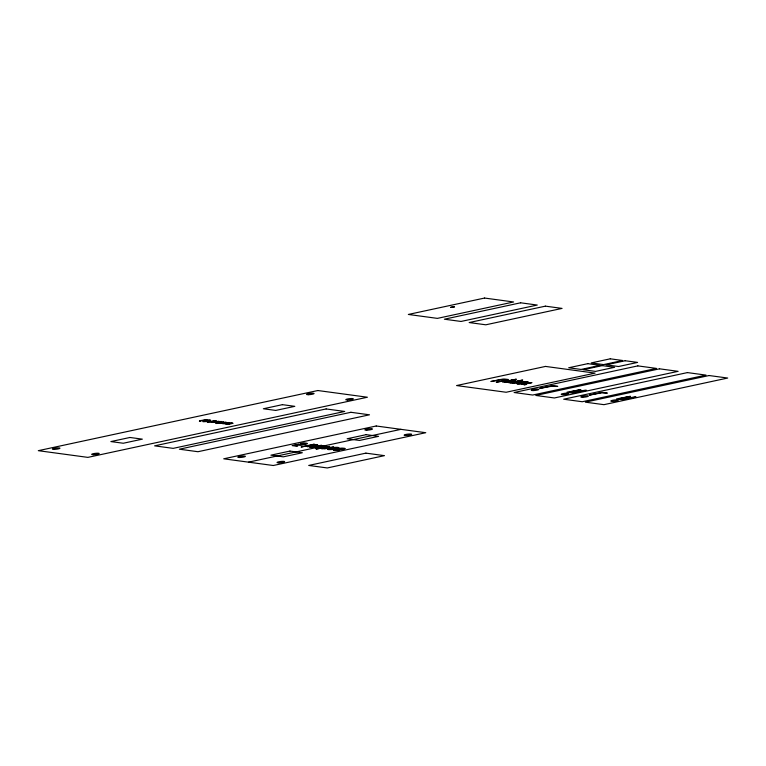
<?xml version="1.0" encoding="UTF-8"?>
<svg xmlns="http://www.w3.org/2000/svg" width="766" height="766" viewBox="0 0 766 766"><rect width="100%" height="100%" fill="white"/><g stroke="black" fill="none" stroke-linecap="round" stroke-linejoin="round"><path stroke-width="1.15" d="M577.028 391.799L576.042 392.144A4.778 0.756 -6.5 0 1 575.572 392.249L573.255 392.527M626.598 398.483L625.611 398.856A4.778 0.756 -6.5 0 1 625.142 398.952L622.815 399.23A4.098 0.651 -6.5 0 1 621.676 399.153L618.909 398.789L623.256 397.86L625.841 398.205A4.232 0.67 -6.5 0 1 626.665 398.473M343.369 448.838L341.512 449.202A8.512 1.35 -6.5 0 1 340.257 449.182L339.012 449.144A8.014 1.264 -6.5 0 0 337.241 449.115M212.077 422.123L210.889 422.104L216.864 421.022L212.9 421.97M219.919 422.947L223.94 421.98L215.935 423.493L219.191 423.033M223.519 423.454L226.439 423.579A7.986 1.264 -6.5 0 0 227.569 423.349L225.52 422.899M334.886 449.843L336.82 449.479A4.673 0.737 -6.5 0 1 337.844 449.489L338.783 449.527A15.665 2.48 -6.5 0 0 340.477 449.565L340.832 449.556M220.934 421.913C219.2 422.439 223.021 422.018 221.422 421.587M232.787 423.311L232.73 423.349A3.093 0.488 -6.5 0 0 230.566 423.014L228.9 423.244L231.811 423.272M200.07 420.927L199.399 421.176L207.04 419.691L199.514 420.706A5.238 0.823 -6.5 0 1 200.079 420.86M231.83 423.387L230.815 423.588A4.663 0.737 -6.5 0 1 230.039 423.579L229.312 423.55A4.529 0.718 -6.5 0 0 228.278 423.541L226.947 423.694M229.063 422.899L223.337 423.167L223.911 423.263M515.087 380.769L512.808 381.458A12.285 1.944 -6.5 0 1 511.822 381.669L510.204 381.975A4.855 0.766 -6.5 0 1 507.935 382.263A4.213 0.67 -6.5 0 1 504.267 382.014M510.673 382.885A4.213 0.67 -6.5 0 0 514.35 383.115A4.855 0.766 -6.5 0 0 516.6 382.837L518.228 382.54A12.285 1.944 -6.5 0 0 519.214 382.32L521.493 381.631M317.143 447.133L316.751 447.449L318.79 447.603A3.428 0.546 -6.5 0 0 320.619 447.354L321.605 447.488L319.556 447.813A3.131 0.498 -6.5 0 1 318.216 447.947A5.036 0.795 -6.5 0 1 315.851 447.871M232.653 423.387L230.432 423.799A7.239 1.149 -6.5 0 1 229.197 423.77C219.536 424.297 234.769 424.335 226.985 424.048M203.842 421.233L205.412 421.434A8.56 1.35 -6.5 0 0 208.649 420.773M506.163 381.468L506.01 381.937A3.725 0.584 -6.5 0 0 506.403 381.985L508.863 381.861M203.249 421.128L202.885 421.654A3.658 0.575 -6.5 0 0 203.239 421.702L205.087 421.645A6.884 1.092 -6.5 0 0 210.104 420.591M223.232 423.205L222.561 423.655L225.903 423.483M512.377 381.171L513.201 380.434A3.744 0.594 -6.5 0 0 512.933 380.405L510.558 380.52A6.856 1.082 -6.5 0 0 506.269 381.468M518.783 382.033L519.607 381.305A3.744 0.594 -6.5 0 0 519.338 381.276L516.964 381.391A6.856 1.082 -6.5 0 0 512.674 382.33L512.416 382.809A3.725 0.584 -6.5 0 0 512.808 382.856L515.269 382.722A6.846 1.082 -6.5 0 0 518.716 382.033M297.524 444.606L294.422 445.391L297.85 445.85L296.337 446.176L292.152 445.611L299.171 444.194A3.504 0.555 -6.5 0 0 298.951 444.376M208.706 420.783L209.817 420.333L208.046 420.323A6.846 1.082 -6.5 0 0 203.938 421.233M511.602 380.214L516.332 379.199L502.41 381.841L504.622 381.707A4.615 0.728 -6.5 0 0 504.315 381.947M525.38 383.23L521.139 382.588A4.969 0.785 -6.5 0 1 523.829 382.157A3.035 0.479 -6.5 0 1 526.299 382.473M524.461 384.896L526.098 384.542M315.573 446.597L321.519 445.314L314.644 446.434A3.897 0.613 -6.5 0 1 313.122 446.712L311.369 446.77M248.51 462.157L400.982 429.343M336.035 448.79L331.793 448.158A4.969 0.785 -6.5 0 1 334.483 447.717A3.035 0.479 -6.5 0 1 336.954 448.033M215.476 422.114L219.133 421.329L214.959 422.018M582.256 391.158L583.998 390.794A6.884 1.092 -6.5 0 1 585.147 390.564L586.584 390.392L585.205 390.2A3.188 0.507 -6.5 0 0 584.228 390.373L579.307 391.215A4.979 0.785 -6.5 0 1 577.995 391.12L575.39 390.784L580.839 389.616L567.012 392.192L570.842 392.709M576.712 392.403L575.371 392.632A3.303 0.527 -6.5 0 1 573.571 392.814L573.322 392.824A4.194 0.661 -6.5 0 1 572.69 392.834A7.344 1.159 -6.5 0 1 570.881 392.709M225.099 422.775L228.641 422.545A3.782 0.594 -6.5 0 1 229.005 422.621M226.286 423.598L225.616 423.703M214.662 422.267L212.134 422.277M214.451 422.104L213.053 422.152M225.242 423.579L223.557 423.56M312.729 447.076L310.393 447.124A6.071 0.958 -6.5 0 1 309.991 447.076M324.889 448.723L322.496 448.771A6.272 0.996 -6.5 0 1 322.074 448.713M337.212 449.125L333.287 449.987L334.024 450.341A7.784 1.235 -6.5 0 0 334.493 450.398L335.824 450.446M576.271 391.503L573.686 391.148L569.339 392.087L572.078 392.46A4.098 0.651 -6.5 0 0 573.227 392.537M525.725 384.503L525.304 384.187A3.256 0.517 -6.5 0 1 526.635 383.756L531.968 382.607L521.694 384.465L524.25 384.254A4.826 0.766 -6.5 0 0 523.743 384.57L524.088 384.858M219.986 423.071L226.209 422.286L219.143 423.225M220.924 421.807L216.357 422.573L219.181 422.593L218.367 422.736L215.342 422.65L217.362 421.932A3.121 0.498 -6.5 0 1 221.623 421.53M334.924 449.948L339.376 450.044A3.275 0.517 -6.5 0 1 335.91 450.437M297.581 444.778A5.123 0.814 -6.5 0 0 301.306 444.998A4.519 0.718 -6.5 0 0 304.638 444.548A5.889 0.929 -6.5 0 0 307.262 443.744A3.935 0.622 -6.5 0 0 307.377 443.447L306.323 443.15A5.41 0.852 -6.5 0 0 303.748 443.093A3.897 0.613 -6.5 0 0 300.971 443.428L300.272 443.552L301.852 443.6A3.265 0.517 -6.5 0 1 305.203 443.504M298.97 444.481A3.504 0.555 -6.5 0 0 301.622 444.663A3.591 0.565 -6.5 0 0 305.366 443.84M309.904 447.095A4.787 0.756 -6.5 0 1 309.598 446.492L307.338 446.645L317.622 444.787L310.795 446.655A3.935 0.622 -6.5 0 0 311.369 446.77M315.525 446.588A5.975 0.948 -6.5 0 1 312.748 447.095M315.707 447.899A4.989 0.785 -6.5 0 1 316.253 446.894L318.225 446.406A6.224 0.986 -6.5 0 1 322.505 445.755A4.309 0.68 -6.5 0 1 325.157 445.716L325.301 445.735A5.123 0.814 -6.5 0 1 326.402 446.166A4.098 0.651 -6.5 0 1 325.512 446.568L322.046 446.09A5.419 0.852 -6.5 0 0 319.345 446.549A7.114 1.12 -6.5 0 0 317.095 447.133M321.825 448.761A4.95 0.785 -6.5 0 1 321.385 448.464M321.404 448.407A4.95 0.785 -6.5 0 1 321.72 448.158L316.023 449.039L329.782 446.434L322.888 448.072A3.265 0.517 -6.5 0 0 323.319 448.407M323.338 448.397A3.773 0.594 -6.5 0 0 323.539 448.426L325.138 448.378A4.424 0.699 -6.5 0 0 326.766 448.072L333.679 446.961L327.743 448.244A5.822 0.919 -6.5 0 1 324.908 448.742M328.298 449.556A6.013 0.948 -6.5 0 1 327.925 449.498L327.388 449.106L330.108 448.139A9.489 1.503 -6.5 0 1 330.95 447.957L332.051 447.756A5.113 0.804 -6.5 0 1 334.694 447.421A4.845 0.766 -6.5 0 1 337.873 447.411A6.492 1.025 -6.5 0 1 338.553 447.555A4.912 0.776 -6.5 0 1 338.821 447.899M338.687 447.909A4.539 0.718 -6.5 0 1 337.346 448.474L336.351 448.34A3.246 0.517 -6.5 0 0 337.097 448.024M336.015 448.79A13.721 2.174 -6.5 0 1 334.091 449.182A5.008 0.795 -6.5 0 1 331.898 449.489A4.759 0.756 -6.5 0 1 328.365 449.537M329.428 449.23A4.184 0.661 -6.5 0 0 329.763 449.269L333.928 448.876L330.577 448.426A3.284 0.517 -6.5 0 0 329.284 449.259M345.045 448.685A3.61 0.575 -6.5 0 0 344.92 448.436L344.48 448.311A8.531 1.35 -6.5 0 0 344.221 448.263A9.91 1.57 -6.5 0 0 343.733 448.206L341.224 448.187A4.376 0.689 -6.5 0 0 338.313 448.608L342.44 448.493A5.697 0.9 -6.5 0 1 342.804 448.531A3.686 0.584 -6.5 0 1 343.427 448.732M344.786 448.713A3.102 0.488 -6.5 0 1 340.765 449.604M203.402 421.128A7.018 1.111 -6.5 0 1 208.39 420.103L210.181 420.055A3.342 0.527 -6.5 0 1 210.602 420.113L210.583 420.477A3.849 0.613 -6.5 0 1 210.286 420.591M576.233 391.512A4.232 0.67 -6.5 0 1 577.095 391.771M582.208 391.148A3.725 0.584 -6.5 0 1 580.302 391.483A3.227 0.507 -6.5 0 1 578.876 391.531M579.01 391.512A4.223 0.67 -6.5 0 1 576.741 392.403M629.872 398.186A3.725 0.584 -6.5 0 0 631.778 397.851L633.568 397.497A6.884 1.092 -6.5 0 1 634.717 397.276L636.153 397.094L634.775 396.912A3.188 0.507 -6.5 0 0 633.798 397.085L628.876 397.918A4.979 0.785 -6.5 0 1 627.565 397.822L624.96 397.487L630.408 396.319L616.582 398.904L620.412 399.421A7.344 1.159 -6.5 0 0 622.241 399.546A4.194 0.661 -6.5 0 0 622.892 399.526L623.141 399.517A3.303 0.527 -6.5 0 0 624.941 399.335L626.282 399.105A4.223 0.67 -6.5 0 0 628.58 398.224M629.853 398.176A3.227 0.507 -6.5 0 1 628.446 398.234M506.355 379.936A5.735 0.91 -6.5 0 1 504.085 380.539L496.272 382.234L504.545 380.846A14.19 2.241 -6.5 0 0 506.719 380.338L507.504 380.099A4.941 0.785 -6.5 0 0 507.915 379.946L508.069 379.879A4.567 0.718 -6.5 0 0 508.375 379.496L504.535 379.036A4.51 0.718 -6.5 0 0 502.802 379.16A5.084 0.804 -6.5 0 0 501.625 379.304L501.404 379.342A12.065 1.905 -6.5 0 0 498.063 379.974L490.901 381.506L499.892 379.965A5.659 0.9 -6.5 0 1 502.755 379.486L506.422 379.697A3.074 0.488 -6.5 0 1 506.249 379.936M511.602 380.223A5.238 0.823 -6.5 0 1 513.105 380.099A4.223 0.67 -6.5 0 1 514.963 380.769M512.31 381.162A6.846 1.082 -6.5 0 1 508.873 381.861M510.721 382.809A4.615 0.728 -6.5 0 1 511.037 382.579L508.815 382.703L522.738 380.07L518.008 381.085A5.238 0.823 -6.5 0 1 519.511 380.97A4.223 0.67 -6.5 0 1 521.368 381.64M517.644 383.986A6.013 0.948 -6.5 0 1 517.27 383.929L516.734 383.546L519.453 382.569A9.489 1.503 -6.5 0 1 520.296 382.397L521.397 382.196A5.113 0.804 -6.5 0 1 524.04 381.861A4.845 0.766 -6.5 0 1 527.219 381.841A6.492 1.025 -6.5 0 1 527.898 381.985M527.879 381.995A4.912 0.776 -6.5 0 1 528.167 382.339M528.033 382.349A4.539 0.718 -6.5 0 1 526.692 382.914L525.696 382.78A3.246 0.517 -6.5 0 0 526.443 382.464M525.361 383.22A13.721 2.174 -6.5 0 1 523.427 383.622A5.008 0.795 -6.5 0 1 521.244 383.929A4.759 0.756 -6.5 0 1 517.711 383.977M518.774 383.661A4.184 0.661 -6.5 0 0 519.109 383.709L523.274 383.316L519.923 382.866A3.284 0.517 -6.5 0 0 518.63 383.689M450.772 307.281L454.554 306.879L450.781 307.252M484.581 298.051L408.345 314.453L437.386 318.378L513.622 301.976L484.581 298.051M520.621 302.8L444.385 319.202L461.036 321.452L537.272 305.05L520.621 302.8M545.402 306.151L469.165 322.553L485.826 324.803L562.062 308.401L545.402 306.151M317.833 390.526L38.3 450.676L87.87 457.379L367.402 397.228L317.833 390.526M129.952 437.472L110.888 441.57L123.278 443.246L142.342 439.148L129.952 437.472M282.424 404.659L263.36 408.757L275.75 410.432L294.814 406.334L282.424 404.659M214.643 420.726L207.251 422.315L215.294 420.812L214.643 420.726M326.125 408.939L154.598 445.85L173.183 448.369L344.719 411.457L326.125 408.939M545.507 366.416L456.565 385.557L506.135 392.259L595.077 373.128L545.507 366.416M350.914 412.29L179.378 449.202L197.973 451.72L369.499 414.808L350.914 412.29M587.742 363.668L568.688 367.766L581.078 369.442L600.142 365.344L587.742 363.668M610.282 358.814L591.218 362.921L603.618 364.597L622.672 360.499L610.282 358.814M602.22 365.621L583.165 369.729L595.555 371.405L614.61 367.297L602.22 365.621M625.2 360.738L606.145 364.846L618.535 366.521L637.599 362.414L625.2 360.738M637.858 365.889L514.11 392.518L532.696 395.036L656.443 368.408L637.858 365.889M552.458 385.681L539.752 388.41L552.066 386.16L557.763 386.399L552.458 385.681M376.192 425.992L223.72 458.805L273.29 465.508L425.762 432.704L376.192 425.992M659.545 368.819L535.798 395.447L554.383 397.966L678.13 371.338L659.545 368.819M313.792 444.27L301.086 447.009L314.922 444.424L313.792 444.27M289.96 451.069L270.905 455.167L283.296 456.842L302.35 452.744L289.96 451.069M366.196 434.657L347.142 438.765L359.532 440.44L378.586 436.342L366.196 434.657M687.428 372.592L563.68 399.22L582.265 401.738L706.013 375.11L687.428 372.592M602.028 392.384L589.322 395.122L601.636 392.862L607.333 393.102L602.028 392.384M709.115 375.531L585.368 402.16L603.953 404.668L727.7 378.04L709.115 375.531M365.889 453.137L308.708 465.441L327.302 467.949L384.475 455.646L365.889 453.137M347.659 399.996A3.811 0.603 -6.5 0 0 353.317 398.837A3.811 0.603 -6.5 0 0 347.62 398.952A3.811 0.603 -6.5 0 0 347.659 399.996M308.411 394.691A3.811 0.603 -6.5 0 0 314.079 393.533A3.811 0.603 -6.5 0 0 308.382 393.647A3.811 0.603 -6.5 0 0 308.411 394.691M93.538 454.678A3.811 0.603 -6.5 0 0 99.197 453.52A3.811 0.603 -6.5 0 0 93.5 453.635A3.811 0.603 -6.5 0 0 93.538 454.678M54.29 449.374A3.811 0.603 -6.5 0 0 59.959 448.215A3.811 0.603 -6.5 0 0 54.262 448.33A3.811 0.603 -6.5 0 0 54.29 449.374M406.018 435.471A3.811 0.603 -6.5 0 0 411.687 434.312A3.811 0.603 -6.5 0 0 405.98 434.427A3.811 0.603 -6.5 0 0 406.018 435.471M366.78 430.166A3.811 0.603 -6.5 0 0 372.439 429.008A3.811 0.603 -6.5 0 0 366.742 429.113A3.811 0.603 -6.5 0 0 366.78 430.166M278.958 462.817A3.811 0.603 -6.5 0 0 284.626 461.649A3.811 0.603 -6.5 0 0 278.92 461.764A3.811 0.603 -6.5 0 0 278.958 462.817M239.72 457.503A3.811 0.603 -6.5 0 0 245.379 456.345A3.811 0.603 -6.5 0 0 239.681 456.459A3.811 0.603 -6.5 0 0 239.72 457.503M533.136 390.564A3.811 0.603 -6.5 0 0 538.804 389.406A3.811 0.603 -6.5 0 0 533.107 389.521A3.811 0.603 -6.5 0 0 533.136 390.564M563.087 394.614A3.811 0.603 -6.5 0 0 568.755 393.456A3.811 0.603 -6.5 0 0 563.058 393.571A3.811 0.603 -6.5 0 0 563.087 394.614M582.706 397.267A3.811 0.603 -6.5 0 0 588.374 396.108A3.811 0.603 -6.5 0 0 582.677 396.223A3.811 0.603 -6.5 0 0 582.706 397.267M612.656 401.317A3.811 0.603 -6.5 0 0 618.325 400.158A3.811 0.603 -6.5 0 0 612.628 400.273A3.811 0.603 -6.5 0 0 612.656 401.317"/></g></svg>
